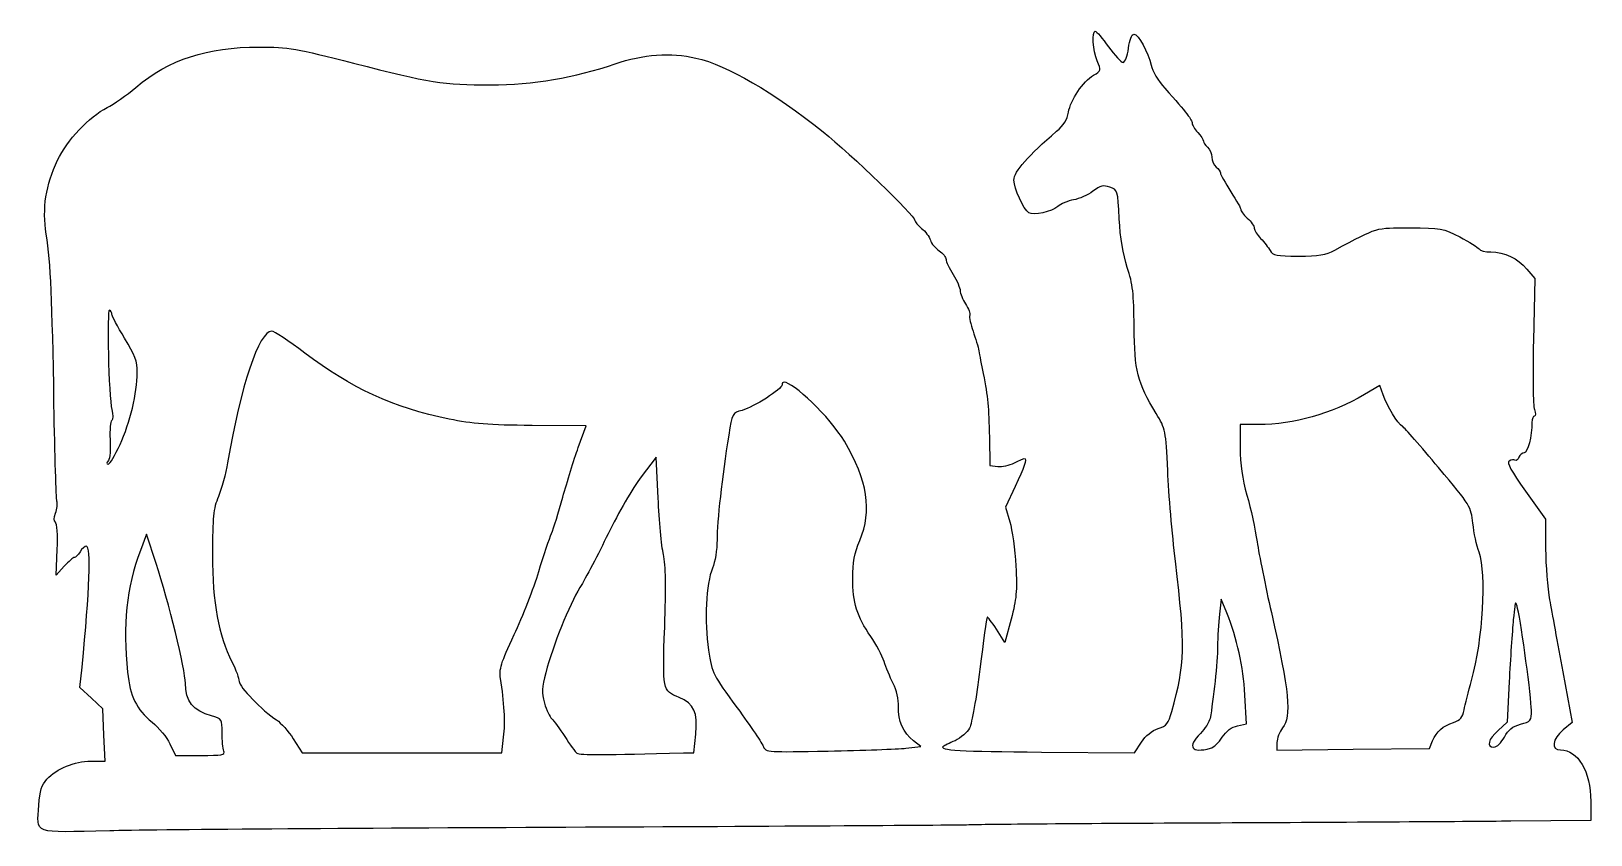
# Model space of a CAD drawing. Header units: centimetres. Extents: x -8.2 to 6.9, y -13.2 to 8.4.
# Drawn here: x -8.23 to 6.36, y -13.21 to -5.69 of the extents above; entities that cross this region are included whole.
import ezdxf

# ---------------------------------------------------------------- set-up
doc = ezdxf.new("R2010")
doc.units = ezdxf.units.CM
doc.header["$MEASUREMENT"] = 0
doc.layers.add('Layer 1', color=7, linetype='Continuous')

msp = doc.modelspace()

# ---------------------------------------------------------------- linework, layer by layer
at = {"layer": 'Layer 1', "color": 36}
for points, knots in [([(1.72166, -5.69262), (1.68784, -5.69237), (1.69974, -5.87445), (1.73985, -5.97043), (1.73985, -5.97043), (1.77684, -6.05896), (1.77587, -6.0626), (1.70677, -6.10355), (1.70677, -6.10355), (1.60699, -6.16268), (1.48983, -6.33556), (1.47113, -6.45081), (1.47113, -6.45081), (1.46018, -6.5183), (1.42632, -6.57265), (1.36033, -6.62858), (1.36033, -6.62858), (1.09792, -6.85098), (0.96098, -7.00711), (0.96098, -7.08416), (0.96098, -7.08416), (0.96098, -7.16245), (1.05016, -7.35794), (1.10071, -7.39008), (1.10071, -7.39008), (1.14525, -7.4184), (1.31382, -7.38215), (1.37108, -7.33221), (1.37108, -7.33221), (1.40019, -7.30683), (1.46628, -7.27861), (1.51826, -7.26937), (1.51826, -7.26937), (1.57023, -7.26012), (1.65186, -7.22419), (1.69933, -7.18917), (1.69933, -7.18917), (1.77082, -7.13643), (1.79783, -7.12984), (1.85891, -7.15113), (1.85891, -7.15113), (1.93175, -7.17652), (1.93307, -7.17981), (1.94655, -7.44631), (1.94655, -7.44631), (1.95567, -7.6265), (1.98075, -7.77819), (2.02179, -7.90189), (2.02179, -7.90189), (2.07354, -8.05784), (2.08315, -8.1456), (2.08546, -8.45751), (2.08546, -8.45751), (2.08849, -8.86661), (2.11734, -8.97693), (2.29299, -9.26863), (2.29299, -9.26863), (2.37924, -9.41186), (2.3817, -9.42446), (2.39965, -9.80441), (2.39965, -9.80441), (2.40977, -10.01857), (2.44209, -10.39866), (2.47158, -10.64859), (2.47158, -10.64859), (2.56689, -11.45634), (2.56331, -11.60129), (2.43851, -12.05336), (2.43851, -12.05336), (2.40735, -12.16626), (2.3907, -12.18729), (2.31035, -12.21377), (2.31035, -12.21377), (2.25257, -12.23281), (2.19329, -12.281), (2.15326, -12.34193), (2.15326, -12.34193), (2.15326, -12.34193), (2.08959, -12.43949), (2.08959, -12.43949), (2.08959, -12.43949), (2.08959, -12.43949), (1.21977, -12.4337), (1.21977, -12.4337), (1.21977, -12.4337), (0.461, -12.4284), (0.24984, -12.41578), (0.30035, -12.37996), (0.30035, -12.37996), (0.3072, -12.3751), (0.3564, -12.35153), (0.41031, -12.32704), (0.41031, -12.32704), (0.46423, -12.30256), (0.52537, -12.24937), (0.54591, -12.20881), (0.54591, -12.20881), (0.56646, -12.16824), (0.61023, -11.92091), (0.64265, -11.65897), (0.64265, -11.65897), (0.67508, -11.39703), (0.7053, -11.17812), (0.71045, -11.1728), (0.71045, -11.1728), (0.7156, -11.16748), (0.75452, -11.21785), (0.79727, -11.28525), (0.79727, -11.28525), (0.79727, -11.28525), (0.87499, -11.40844), (0.87499, -11.40844), (0.87499, -11.40844), (0.87499, -11.40844), (0.93452, -11.18933), (0.93452, -11.18933), (0.93452, -11.18933), (0.98501, -11.00309), (0.99128, -10.92981), (0.97834, -10.69324), (0.97834, -10.69324), (0.96999, -10.54044), (0.94484, -10.35394), (0.92212, -10.279), (0.92212, -10.279), (0.92212, -10.279), (0.88078, -10.14258), (0.88078, -10.14258), (0.88078, -10.14258), (0.88078, -10.14258), (0.97338, -9.9491), (0.97338, -9.9491), (0.97338, -9.9491), (1.05608, -9.77654), (1.08517, -9.68782), (1.05772, -9.68782), (1.05772, -9.68782), (1.05268, -9.68782), (1.01084, -9.70635), (0.96511, -9.72917), (0.96511, -9.72917), (0.91939, -9.75198), (0.84903, -9.76686), (0.80884, -9.76224), (0.80884, -9.76224), (0.80884, -9.76224), (0.73608, -9.75397), (0.73608, -9.75397), (0.73608, -9.75397), (0.73608, -9.75397), (0.73112, -9.48939), (0.73112, -9.48939), (0.73112, -9.48939), (0.72577, -9.20362), (0.71713, -9.11797), (0.67324, -8.89407), (0.67324, -8.89407), (0.65756, -8.81404), (0.63929, -8.71879), (0.63273, -8.68241), (0.63273, -8.68241), (0.62617, -8.64603), (0.60155, -8.56286), (0.57816, -8.49803), (0.57816, -8.49803), (0.55477, -8.43319), (0.54114, -8.36678), (0.54757, -8.35002), (0.54757, -8.35002), (0.554, -8.33327), (0.53646, -8.28464), (0.50871, -8.24254), (0.50871, -8.24254), (0.48095, -8.20044), (0.45837, -8.1451), (0.45827, -8.11934), (0.45827, -8.11934), (0.45817, -8.09359), (0.4285, -8.02566), (0.39212, -7.96803), (0.39212, -7.96803), (0.35574, -7.9104), (0.32598, -7.84626), (0.32598, -7.82582), (0.32598, -7.82582), (0.32598, -7.80538), (0.29676, -7.76956), (0.26149, -7.74644), (0.26149, -7.74644), (0.22621, -7.72333), (0.18914, -7.67815), (0.1788, -7.64557), (0.1788, -7.64557), (0.16846, -7.61299), (0.13137, -7.56351), (0.09695, -7.53643), (0.09695, -7.53643), (0.06253, -7.50936), (0.03494, -7.47561), (0.03494, -7.46119), (0.03494, -7.46119), (0.03494, -7.41896), (-0.56535, -6.84137), (-0.82496, -6.63354), (-0.82496, -6.63354), (-1.29139, -6.26013), (-1.71948, -6.01162), (-2.01476, -5.94314), (-2.01476, -5.94314), (-2.25016, -5.88855), (-2.50747, -5.90663), (-2.7713, -5.99771), (-2.7713, -5.99771), (-3.14645, -6.12723), (-3.54254, -6.19449), (-3.93381, -6.1945), (-3.93381, -6.1945), (-4.38155, -6.19451), (-4.49879, -6.17621), (-5.21704, -5.9911), (-5.21704, -5.9911), (-5.75941, -5.85131), (-5.81989, -5.8408), (-6.1034, -5.84062), (-6.1034, -5.84062), (-6.58916, -5.8403), (-6.94031, -5.95547), (-7.25433, -6.21765), (-7.25433, -6.21765), (-7.34165, -6.29055), (-7.4625, -6.37537), (-7.52305, -6.40616), (-7.52305, -6.40616), (-7.69149, -6.49183), (-7.90026, -6.71299), (-7.9869, -6.89812), (-7.9869, -6.89812), (-8.09929, -7.13829), (-8.13076, -7.34143), (-8.09356, -7.591), (-8.09356, -7.591), (-8.05145, -7.87349), (-8.03704, -8.18665), (-8.0208, -9.18512), (-8.0208, -9.18512), (-8.01311, -9.65806), (-8.00066, -10.06364), (-7.99351, -10.08718), (-7.99351, -10.08718), (-7.98637, -10.11072), (-7.99238, -10.16101), (-8.00674, -10.1988), (-8.00674, -10.1988), (-8.02375, -10.24352), (-8.02441, -10.27355), (-8.00757, -10.28396), (-8.00757, -10.28396), (-7.99265, -10.29318), (-7.98494, -10.40175), (-7.99021, -10.54028), (-7.99021, -10.54028), (-7.99021, -10.54028), (-7.9993, -10.78006), (-7.9993, -10.78006), (-7.9993, -10.78006), (-7.9993, -10.78006), (-7.92489, -10.69655), (-7.92489, -10.69655), (-7.92489, -10.69655), (-7.88393, -10.6507), (-7.84106, -10.61387), (-7.8298, -10.61387), (-7.8298, -10.61387), (-7.81855, -10.61387), (-7.79506, -10.59005), (-7.77689, -10.56095), (-7.77689, -10.56095), (-7.75871, -10.53184), (-7.73178, -10.50803), (-7.71735, -10.50803), (-7.71735, -10.50803), (-7.67201, -10.50803), (-7.6868, -10.91657), (-7.7587, -11.6383), (-7.7587, -11.6383), (-7.7587, -11.6383), (-7.77771, -11.83012), (-7.77771, -11.83012), (-7.77771, -11.83012), (-7.77771, -11.83012), (-7.67105, -11.92934), (-7.67105, -11.92934), (-7.67105, -11.92934), (-7.67105, -11.92934), (-7.56439, -12.02939), (-7.56439, -12.02939), (-7.56439, -12.02939), (-7.56439, -12.02939), (-7.55364, -12.27413), (-7.55364, -12.27413), (-7.55364, -12.27413), (-7.55364, -12.27413), (-7.5429, -12.51887), (-7.5429, -12.51887), (-7.5429, -12.51887), (-7.5429, -12.51887), (-7.67601, -12.51887), (-7.67601, -12.51887), (-7.67601, -12.51887), (-7.83051, -12.51954), (-7.99372, -12.58635), (-8.08694, -12.68754), (-8.08694, -12.68754), (-8.13834, -12.74332), (-8.15359, -12.794), (-8.16219, -12.92897), (-8.16219, -12.92897), (-8.1799, -13.20722), (-8.23418, -13.1876), (-7.49907, -13.16957), (-7.49907, -13.16957), (-7.14629, -13.16093), (-5.2263, -13.14685), (-3.23267, -13.13816), (-3.23267, -13.13816), (-1.23903, -13.12946), (0.46356, -13.11913), (0.55087, -13.115), (0.55087, -13.115), (0.63819, -13.11088), (1.64426, -13.10289), (2.7866, -13.09764), (2.7866, -13.09764), (3.92894, -13.09239), (5.19993, -13.08457), (5.61103, -13.08028), (5.61103, -13.08028), (5.61103, -13.08028), (6.35848, -13.07284), (6.35848, -13.07284), (6.35848, -13.07284), (6.35848, -13.07284), (6.35765, -12.89507), (6.35765, -12.89507), (6.35765, -12.89507), (6.35674, -12.6161), (6.23781, -12.41303), (6.07488, -12.41303), (6.07488, -12.41303), (5.98399, -12.41303), (5.9967, -12.31228), (6.09886, -12.227), (6.09886, -12.227), (6.09886, -12.227), (6.18402, -12.15589), (6.18402, -12.15589), (6.18402, -12.15589), (6.18402, -12.15589), (6.09638, -11.68212), (6.09638, -11.68212), (6.09638, -11.68212), (6.04837, -11.4217), (5.99316, -11.11988), (5.97318, -11.01074), (5.97318, -11.01074), (5.9532, -10.9016), (5.93648, -10.68629), (5.93597, -10.53284), (5.93597, -10.53284), (5.93597, -10.53284), (5.93515, -10.2542), (5.93515, -10.2542), (5.93515, -10.2542), (5.93515, -10.2542), (5.74828, -9.99292), (5.74828, -9.99292), (5.74828, -9.99292), (5.6129, -9.80399), (5.57024, -9.72679), (5.59449, -9.7118), (5.59449, -9.7118), (5.61291, -9.70042), (5.63735, -9.69712), (5.64906, -9.70436), (5.64906, -9.70436), (5.66078, -9.7116), (5.67754, -9.699), (5.68627, -9.67625), (5.68627, -9.67625), (5.695, -9.6535), (5.71753, -9.63491), (5.73588, -9.63491), (5.73588, -9.63491), (5.7677, -9.63491), (5.8071, -9.4789), (5.80781, -9.35048), (5.80781, -9.35048), (5.808, -9.31774), (5.81831, -9.29095), (5.83097, -9.29095), (5.83097, -9.29095), (5.844, -9.29095), (5.844, -9.26404), (5.83097, -9.22976), (5.83097, -9.22976), (5.81831, -9.19649), (5.81447, -8.90748), (5.82187, -8.58732), (5.82187, -8.58732), (5.82187, -8.58732), (5.8351, -8.00524), (5.8351, -8.00524), (5.8351, -8.00524), (5.8351, -8.00524), (5.76069, -7.91677), (5.76069, -7.91677), (5.76069, -7.91677), (5.67418, -7.81396), (5.55206, -7.75637), (5.42169, -7.75637), (5.42169, -7.75637), (5.37115, -7.75637), (5.32174, -7.74396), (5.31255, -7.72908), (5.31255, -7.72908), (5.30335, -7.7142), (5.22219, -7.66358), (5.1323, -7.61663), (5.1323, -7.61663), (4.9758, -7.5349), (4.9565, -7.53151), (4.66515, -7.53147), (4.66515, -7.53147), (4.33708, -7.53142), (4.37546, -7.51995), (3.964, -7.739), (3.964, -7.739), (3.87903, -7.78424), (3.81138, -7.795), (3.62252, -7.79523), (3.62252, -7.79523), (3.41723, -7.79547), (3.38357, -7.78879), (3.35794, -7.74396), (3.35794, -7.74396), (3.34179, -7.71571), (3.30221, -7.66495), (3.26947, -7.63069), (3.26947, -7.63069), (3.23673, -7.59643), (3.20994, -7.55341), (3.20994, -7.53478), (3.20994, -7.53478), (3.20994, -7.51615), (3.18035, -7.47327), (3.14462, -7.43969), (3.14462, -7.43969), (3.10888, -7.40612), (3.08165, -7.37095), (3.08426, -7.36197), (3.08426, -7.36197), (3.08687, -7.35299), (3.04502, -7.27726), (2.99083, -7.1933), (2.99083, -7.1933), (2.93664, -7.10934), (2.89244, -7.0305), (2.89244, -7.01801), (2.89244, -7.01801), (2.89244, -7.00553), (2.87458, -6.98073), (2.85275, -6.96262), (2.85275, -6.96262), (2.83092, -6.9445), (2.81306, -6.90283), (2.81306, -6.87001), (2.81306, -6.87001), (2.81306, -6.8372), (2.7952, -6.79552), (2.77337, -6.77741), (2.77337, -6.77741), (2.75155, -6.75929), (2.73369, -6.73291), (2.73369, -6.71953), (2.73369, -6.71953), (2.73369, -6.70615), (2.70987, -6.66974), (2.68077, -6.6385), (2.68077, -6.6385), (2.65167, -6.60726), (2.62785, -6.56811), (2.62785, -6.55086), (2.62785, -6.55086), (2.62785, -6.51972), (2.58323, -6.46269), (2.37319, -6.22592), (2.37319, -6.22592), (2.31311, -6.15818), (2.25483, -6.06105), (2.24421, -6.01012), (2.24421, -6.01012), (2.21922, -5.89027), (2.12448, -5.71907), (2.08298, -5.71907), (2.08298, -5.71907), (2.06424, -5.71907), (2.04308, -5.77471), (2.03254, -5.85137), (2.03254, -5.85137), (2.02234, -5.92555), (2.00053, -5.98366), (1.98293, -5.98366), (1.98293, -5.98366), (1.96567, -5.98366), (1.90427, -5.9181), (1.84651, -5.83814), (1.84651, -5.83814), (1.78874, -5.75818), (1.73257, -5.69269), (1.72166, -5.69262)], [0, 0, 0, 0, 0.00763359, 0.00763359, 0.00763359, 0.00763359, 0.01526718, 0.01526718, 0.01526718, 0.01526718, 0.02290076, 0.02290076, 0.02290076, 0.02290076, 0.03053435, 0.03053435, 0.03053435, 0.03053435, 0.03816794, 0.03816794, 0.03816794, 0.03816794, 0.04580153, 0.04580153, 0.04580153, 0.04580153, 0.05343511, 0.05343511, 0.05343511, 0.05343511, 0.0610687, 0.0610687, 0.0610687, 0.0610687, 0.06870229, 0.06870229, 0.06870229, 0.06870229, 0.07633588, 0.07633588, 0.07633588, 0.07633588, 0.08396947, 0.08396947, 0.08396947, 0.08396947, 0.09160305, 0.09160305, 0.09160305, 0.09160305, 0.09923664, 0.09923664, 0.09923664, 0.09923664, 0.10687023, 0.10687023, 0.10687023, 0.10687023, 0.11450382, 0.11450382, 0.11450382, 0.11450382, 0.1221374, 0.1221374, 0.1221374, 0.1221374, 0.12977099, 0.12977099, 0.12977099, 0.12977099, 0.13740458, 0.13740458, 0.13740458, 0.13740458, 0.14503817, 0.14503817, 0.14503817, 0.14503817, 0.15267176, 0.15267176, 0.15267176, 0.15267176, 0.16030534, 0.16030534, 0.16030534, 0.16030534, 0.16793893, 0.16793893, 0.16793893, 0.16793893, 0.17557252, 0.17557252, 0.17557252, 0.17557252, 0.18320611, 0.18320611, 0.18320611, 0.18320611, 0.19083969, 0.19083969, 0.19083969, 0.19083969, 0.19847328, 0.19847328, 0.19847328, 0.19847328, 0.20610687, 0.20610687, 0.20610687, 0.20610687, 0.21374046, 0.21374046, 0.21374046, 0.21374046, 0.22137405, 0.22137405, 0.22137405, 0.22137405, 0.22900763, 0.22900763, 0.22900763, 0.22900763, 0.23664122, 0.23664122, 0.23664122, 0.23664122, 0.24427481, 0.24427481, 0.24427481, 0.24427481, 0.2519084, 0.2519084, 0.2519084, 0.2519084, 0.25954198, 0.25954198, 0.25954198, 0.25954198, 0.26717557, 0.26717557, 0.26717557, 0.26717557, 0.27480916, 0.27480916, 0.27480916, 0.27480916, 0.28244275, 0.28244275, 0.28244275, 0.28244275, 0.29007634, 0.29007634, 0.29007634, 0.29007634, 0.29770992, 0.29770992, 0.29770992, 0.29770992, 0.30534351, 0.30534351, 0.30534351, 0.30534351, 0.3129771, 0.3129771, 0.3129771, 0.3129771, 0.32061069, 0.32061069, 0.32061069, 0.32061069, 0.32824427, 0.32824427, 0.32824427, 0.32824427, 0.33587786, 0.33587786, 0.33587786, 0.33587786, 0.34351145, 0.34351145, 0.34351145, 0.34351145, 0.35114504, 0.35114504, 0.35114504, 0.35114504, 0.35877863, 0.35877863, 0.35877863, 0.35877863, 0.36641221, 0.36641221, 0.36641221, 0.36641221, 0.3740458, 0.3740458, 0.3740458, 0.3740458, 0.38167939, 0.38167939, 0.38167939, 0.38167939, 0.38931298, 0.38931298, 0.38931298, 0.38931298, 0.39694656, 0.39694656, 0.39694656, 0.39694656, 0.40458015, 0.40458015, 0.40458015, 0.40458015, 0.41221374, 0.41221374, 0.41221374, 0.41221374, 0.41984733, 0.41984733, 0.41984733, 0.41984733, 0.42748092, 0.42748092, 0.42748092, 0.42748092, 0.4351145, 0.4351145, 0.4351145, 0.4351145, 0.44274809, 0.44274809, 0.44274809, 0.44274809, 0.45038168, 0.45038168, 0.45038168, 0.45038168, 0.45801527, 0.45801527, 0.45801527, 0.45801527, 0.46564885, 0.46564885, 0.46564885, 0.46564885, 0.47328244, 0.47328244, 0.47328244, 0.47328244, 0.48091603, 0.48091603, 0.48091603, 0.48091603, 0.48854962, 0.48854962, 0.48854962, 0.48854962, 0.49618321, 0.49618321, 0.49618321, 0.49618321, 0.50381679, 0.50381679, 0.50381679, 0.50381679, 0.51145038, 0.51145038, 0.51145038, 0.51145038, 0.51908397, 0.51908397, 0.51908397, 0.51908397, 0.52671756, 0.52671756, 0.52671756, 0.52671756, 0.53435115, 0.53435115, 0.53435115, 0.53435115, 0.54198473, 0.54198473, 0.54198473, 0.54198473, 0.54961832, 0.54961832, 0.54961832, 0.54961832, 0.55725191, 0.55725191, 0.55725191, 0.55725191, 0.5648855, 0.5648855, 0.5648855, 0.5648855, 0.57251908, 0.57251908, 0.57251908, 0.57251908, 0.58015267, 0.58015267, 0.58015267, 0.58015267, 0.58778626, 0.58778626, 0.58778626, 0.58778626, 0.59541985, 0.59541985, 0.59541985, 0.59541985, 0.60305344, 0.60305344, 0.60305344, 0.60305344, 0.61068702, 0.61068702, 0.61068702, 0.61068702, 0.61832061, 0.61832061, 0.61832061, 0.61832061, 0.6259542, 0.6259542, 0.6259542, 0.6259542, 0.63358779, 0.63358779, 0.63358779, 0.63358779, 0.64122137, 0.64122137, 0.64122137, 0.64122137, 0.64885496, 0.64885496, 0.64885496, 0.64885496, 0.65648855, 0.65648855, 0.65648855, 0.65648855, 0.66412214, 0.66412214, 0.66412214, 0.66412214, 0.67175573, 0.67175573, 0.67175573, 0.67175573, 0.67938931, 0.67938931, 0.67938931, 0.67938931, 0.6870229, 0.6870229, 0.6870229, 0.6870229, 0.69465649, 0.69465649, 0.69465649, 0.69465649, 0.70229008, 0.70229008, 0.70229008, 0.70229008, 0.70992366, 0.70992366, 0.70992366, 0.70992366, 0.71755725, 0.71755725, 0.71755725, 0.71755725, 0.72519084, 0.72519084, 0.72519084, 0.72519084, 0.73282443, 0.73282443, 0.73282443, 0.73282443, 0.74045802, 0.74045802, 0.74045802, 0.74045802, 0.7480916, 0.7480916, 0.7480916, 0.7480916, 0.75572519, 0.75572519, 0.75572519, 0.75572519, 0.76335878, 0.76335878, 0.76335878, 0.76335878, 0.77099237, 0.77099237, 0.77099237, 0.77099237, 0.77862595, 0.77862595, 0.77862595, 0.77862595, 0.78625954, 0.78625954, 0.78625954, 0.78625954, 0.79389313, 0.79389313, 0.79389313, 0.79389313, 0.80152672, 0.80152672, 0.80152672, 0.80152672, 0.80916031, 0.80916031, 0.80916031, 0.80916031, 0.81679389, 0.81679389, 0.81679389, 0.81679389, 0.82442748, 0.82442748, 0.82442748, 0.82442748, 0.83206107, 0.83206107, 0.83206107, 0.83206107, 0.83969466, 0.83969466, 0.83969466, 0.83969466, 0.84732824, 0.84732824, 0.84732824, 0.84732824, 0.85496183, 0.85496183, 0.85496183, 0.85496183, 0.86259542, 0.86259542, 0.86259542, 0.86259542, 0.87022901, 0.87022901, 0.87022901, 0.87022901, 0.8778626, 0.8778626, 0.8778626, 0.8778626, 0.88549618, 0.88549618, 0.88549618, 0.88549618, 0.89312977, 0.89312977, 0.89312977, 0.89312977, 0.90076336, 0.90076336, 0.90076336, 0.90076336, 0.90839695, 0.90839695, 0.90839695, 0.90839695, 0.91603053, 0.91603053, 0.91603053, 0.91603053, 0.92366412, 0.92366412, 0.92366412, 0.92366412, 0.93129771, 0.93129771, 0.93129771, 0.93129771, 0.9389313, 0.9389313, 0.9389313, 0.9389313, 0.94656489, 0.94656489, 0.94656489, 0.94656489, 0.95419847, 0.95419847, 0.95419847, 0.95419847, 0.96183206, 0.96183206, 0.96183206, 0.96183206, 0.96946565, 0.96946565, 0.96946565, 0.96946565, 0.97709924, 0.97709924, 0.97709924, 0.97709924, 0.98473282, 0.98473282, 0.98473282, 0.98473282, 1, 1, 1, 1]), ([(-7.50155, -8.30124), (-7.48951, -8.30869), (-7.47923, -8.32616), (-7.47923, -8.3401), (-7.47923, -8.3401), (-7.47923, -8.35404), (-7.42565, -8.45382), (-7.36017, -8.56169), (-7.36017, -8.56169), (-7.26223, -8.72303), (-7.24155, -8.78008), (-7.24193, -8.88498), (-7.24193, -8.88498), (-7.24262, -9.07632), (-7.30884, -9.35338), (-7.40316, -9.55801), (-7.40316, -9.55801), (-7.44942, -9.65836), (-7.49895, -9.74074), (-7.51313, -9.74074), (-7.51313, -9.74074), (-7.52958, -9.74074), (-7.52909, -9.72877), (-7.5123, -9.70767), (-7.5123, -9.70767), (-7.49783, -9.68948), (-7.4907, -9.60036), (-7.49577, -9.51006), (-7.49577, -9.51006), (-7.50084, -9.41975), (-7.49388, -9.3395), (-7.48088, -9.33146), (-7.48088, -9.33146), (-7.46745, -9.32316), (-7.46668, -9.27933), (-7.47923, -9.23059), (-7.47923, -9.23059), (-7.50911, -9.1145), (-7.5291, -8.28422), (-7.50155, -8.30124)], [0, 0, 0, 0, 0.09090909, 0.09090909, 0.09090909, 0.09090909, 0.18181818, 0.18181818, 0.18181818, 0.18181818, 0.27272727, 0.27272727, 0.27272727, 0.27272727, 0.36363636, 0.36363636, 0.36363636, 0.36363636, 0.45454545, 0.45454545, 0.45454545, 0.45454545, 0.54545455, 0.54545455, 0.54545455, 0.54545455, 0.63636364, 0.63636364, 0.63636364, 0.63636364, 0.72727273, 0.72727273, 0.72727273, 0.72727273, 0.81818182, 0.81818182, 0.81818182, 0.81818182, 1, 1, 1, 1]), ([(-5.98433, -8.4972), (-5.96304, -8.4972), (-5.82363, -8.58908), (-5.67428, -8.70225), (-5.67428, -8.70225), (-5.2391, -9.032), (-4.84976, -9.21051), (-4.32407, -9.31989), (-4.32407, -9.31989), (-4.10828, -9.36479), (-3.95046, -9.37655), (-3.54769, -9.37942), (-3.54769, -9.37942), (-3.54769, -9.37942), (-3.0425, -9.38355), (-3.0425, -9.38355), (-3.0425, -9.38355), (-3.0425, -9.38355), (-3.11609, -9.58695), (-3.11609, -9.58695), (-3.11609, -9.58695), (-3.1565, -9.699), (-3.22101, -9.90736), (-3.25995, -10.04997), (-3.25995, -10.04997), (-3.2989, -10.19259), (-3.3465, -10.34531), (-3.36579, -10.38897), (-3.36579, -10.38897), (-3.38507, -10.43263), (-3.43878, -10.59336), (-3.48485, -10.74616), (-3.48485, -10.74616), (-3.53092, -10.89895), (-3.6345, -11.16418), (-3.71471, -11.33568), (-3.71471, -11.33568), (-3.83786, -11.59902), (-3.8576, -11.66278), (-3.84369, -11.74579), (-3.84369, -11.74579), (-3.80673, -11.96634), (-3.79665, -12.15486), (-3.81392, -12.29314), (-3.81392, -12.29314), (-3.81392, -12.29314), (-3.83211, -12.43949), (-3.83211, -12.43949), (-3.83211, -12.43949), (-3.83211, -12.43949), (-4.76477, -12.43949), (-4.76477, -12.43949), (-4.76477, -12.43949), (-4.76477, -12.43949), (-5.69743, -12.43949), (-5.69743, -12.43949), (-5.69743, -12.43949), (-5.69743, -12.43949), (-5.78176, -12.30968), (-5.78176, -12.30968), (-5.78176, -12.30968), (-5.82779, -12.23864), (-5.89794, -12.15979), (-5.93803, -12.13357), (-5.93803, -12.13357), (-6.0731, -12.04521), (-6.2886, -11.82343), (-6.2886, -11.77307), (-6.2886, -11.77307), (-6.2886, -11.74559), (-6.3189, -11.66355), (-6.35558, -11.59117), (-6.35558, -11.59117), (-6.48364, -11.33845), (-6.53752, -11.04097), (-6.53748, -10.58741), (-6.53748, -10.58741), (-6.53745, -10.23358), (-6.53, -10.15915), (-6.48291, -10.04501), (-6.48291, -10.04501), (-6.45289, -9.97225), (-6.41432, -9.82938), (-6.39692, -9.72751), (-6.39692, -9.72751), (-6.27416, -9.00884), (-6.10248, -8.4972), (-5.98433, -8.4972)], [0, 0, 0, 0, 0.04347826, 0.04347826, 0.04347826, 0.04347826, 0.08695652, 0.08695652, 0.08695652, 0.08695652, 0.13043478, 0.13043478, 0.13043478, 0.13043478, 0.17391304, 0.17391304, 0.17391304, 0.17391304, 0.2173913, 0.2173913, 0.2173913, 0.2173913, 0.26086957, 0.26086957, 0.26086957, 0.26086957, 0.30434783, 0.30434783, 0.30434783, 0.30434783, 0.34782609, 0.34782609, 0.34782609, 0.34782609, 0.39130435, 0.39130435, 0.39130435, 0.39130435, 0.43478261, 0.43478261, 0.43478261, 0.43478261, 0.47826087, 0.47826087, 0.47826087, 0.47826087, 0.52173913, 0.52173913, 0.52173913, 0.52173913, 0.56521739, 0.56521739, 0.56521739, 0.56521739, 0.60869565, 0.60869565, 0.60869565, 0.60869565, 0.65217391, 0.65217391, 0.65217391, 0.65217391, 0.69565217, 0.69565217, 0.69565217, 0.69565217, 0.73913043, 0.73913043, 0.73913043, 0.73913043, 0.7826087, 0.7826087, 0.7826087, 0.7826087, 0.82608696, 0.82608696, 0.82608696, 0.82608696, 0.86956522, 0.86956522, 0.86956522, 0.86956522, 0.91304348, 0.91304348, 0.91304348, 0.91304348, 1, 1, 1, 1]), ([(-1.19041, -8.97593), (-1.10652, -8.97245), (-0.76221, -9.29764), (-0.62569, -9.52742), (-0.62569, -9.52742), (-0.4074, -9.89486), (-0.36343, -10.17579), (-0.481, -10.45512), (-0.481, -10.45512), (-0.53145, -10.57498), (-0.54715, -10.65875), (-0.54715, -10.80817), (-0.54715, -10.80817), (-0.54715, -11.03662), (-0.50716, -11.16634), (-0.3793, -11.35222), (-0.3793, -11.35222), (-0.32843, -11.42617), (-0.27211, -11.53162), (-0.25445, -11.58621), (-0.25445, -11.58621), (-0.2368, -11.64079), (-0.19861, -11.73305), (-0.16929, -11.79126), (-0.16929, -11.79126), (-0.13708, -11.8552), (-0.11795, -11.94193), (-0.12051, -12.01037), (-0.12051, -12.01037), (-0.12537, -12.14069), (-0.07533, -12.25237), (0.02171, -12.3287), (0.02171, -12.3287), (0.02171, -12.3287), (0.08951, -12.38244), (0.08951, -12.38244), (0.08951, -12.38244), (0.08951, -12.38244), (-0.05023, -12.39732), (-0.05023, -12.39732), (-0.05023, -12.39732), (-0.12717, -12.40575), (-0.45472, -12.41834), (-0.77783, -12.42461), (-0.77783, -12.42461), (-1.33746, -12.43546), (-1.36619, -12.43288), (-1.38141, -12.38492), (-1.38141, -12.38492), (-1.3902, -12.35723), (-1.50116, -12.19332), (-1.62863, -12.02029), (-1.62863, -12.02029), (-1.85778, -11.70923), (-1.86091, -11.70314), (-1.89569, -11.47955), (-1.89569, -11.47955), (-1.93715, -11.21303), (-1.92012, -10.85585), (-1.85931, -10.71391), (-1.85931, -10.71391), (-1.83559, -10.65853), (-1.81715, -10.54183), (-1.81715, -10.44767), (-1.81715, -10.44767), (-1.81715, -10.28141), (-1.77033, -9.86102), (-1.70801, -9.46872), (-1.70801, -9.46872), (-1.67562, -9.26484), (-1.67444, -9.2635), (-1.58068, -9.23803), (-1.58068, -9.23803), (-1.47425, -9.20913), (-1.2086, -9.03853), (-1.2086, -8.99908), (-1.2086, -8.99908), (-1.2086, -8.98393), (-1.2024, -8.97643), (-1.19041, -8.97593)], [0, 0, 0, 0, 0.04761905, 0.04761905, 0.04761905, 0.04761905, 0.0952381, 0.0952381, 0.0952381, 0.0952381, 0.14285714, 0.14285714, 0.14285714, 0.14285714, 0.19047619, 0.19047619, 0.19047619, 0.19047619, 0.23809524, 0.23809524, 0.23809524, 0.23809524, 0.28571429, 0.28571429, 0.28571429, 0.28571429, 0.33333333, 0.33333333, 0.33333333, 0.33333333, 0.38095238, 0.38095238, 0.38095238, 0.38095238, 0.42857143, 0.42857143, 0.42857143, 0.42857143, 0.47619048, 0.47619048, 0.47619048, 0.47619048, 0.52380952, 0.52380952, 0.52380952, 0.52380952, 0.57142857, 0.57142857, 0.57142857, 0.57142857, 0.61904762, 0.61904762, 0.61904762, 0.61904762, 0.66666667, 0.66666667, 0.66666667, 0.66666667, 0.71428571, 0.71428571, 0.71428571, 0.71428571, 0.76190476, 0.76190476, 0.76190476, 0.76190476, 0.80952381, 0.80952381, 0.80952381, 0.80952381, 0.85714286, 0.85714286, 0.85714286, 0.85714286, 0.9047619, 0.9047619, 0.9047619, 0.9047619, 1, 1, 1, 1]), ([(4.38568, -9.0057), (4.38568, -9.0057), (4.41462, -9.09168), (4.41462, -9.09168), (4.41462, -9.09168), (4.45138, -9.19863), (4.55181, -9.36258), (4.59652, -9.38934), (4.59652, -9.38934), (4.6149, -9.40035), (4.7671, -9.57374), (4.93469, -9.77381), (4.93469, -9.77381), (5.23264, -10.12953), (5.2395, -10.14081), (5.2555, -10.29389), (5.2555, -10.29389), (5.2645, -10.37999), (5.29058, -10.50201), (5.31255, -10.56508), (5.31255, -10.56508), (5.38551, -10.77456), (5.35049, -11.37565), (5.24309, -11.76398), (5.24309, -11.76398), (5.21486, -11.86607), (5.18313, -11.9904), (5.17281, -12.04014), (5.17281, -12.04014), (5.15839, -12.10972), (5.13625, -12.13629), (5.07525, -12.15589), (5.07525, -12.15589), (4.97385, -12.18847), (4.91539, -12.23974), (4.87847, -12.3287), (4.87847, -12.3287), (4.87847, -12.3287), (4.8487, -12.3998), (4.8487, -12.3998), (4.8487, -12.3998), (4.8487, -12.3998), (4.13515, -12.40724), (4.13515, -12.40724), (4.13515, -12.40724), (4.13515, -12.40724), (3.4216, -12.41469), (3.4216, -12.41469), (3.4216, -12.41469), (3.4216, -12.41469), (3.4216, -12.34523), (3.4216, -12.34523), (3.4216, -12.34523), (3.4216, -12.30688), (3.44542, -12.24498), (3.47452, -12.20798), (3.47452, -12.20798), (3.56032, -12.09891), (3.53769, -11.87135), (3.36951, -11.1298), (3.36951, -11.1298), (3.31341, -10.88242), (3.25351, -10.58476), (3.2364, -10.46835), (3.2364, -10.46835), (3.21928, -10.35193), (3.17655, -10.15567), (3.14131, -10.03261), (3.14131, -10.03261), (3.09666, -9.87668), (3.07765, -9.74235), (3.07765, -9.58943), (3.07765, -9.58943), (3.07765, -9.58943), (3.07765, -9.37032), (3.07765, -9.37032), (3.07765, -9.37032), (3.07765, -9.37032), (3.25045, -9.37032), (3.25045, -9.37032), (3.25045, -9.37032), (3.58212, -9.37032), (3.92807, -9.27253), (4.24099, -9.09003), (4.24099, -9.09003), (4.24099, -9.09003), (4.38568, -9.0057), (4.38568, -9.0057)], [0, 0, 0, 0, 0.04347826, 0.04347826, 0.04347826, 0.04347826, 0.08695652, 0.08695652, 0.08695652, 0.08695652, 0.13043478, 0.13043478, 0.13043478, 0.13043478, 0.17391304, 0.17391304, 0.17391304, 0.17391304, 0.2173913, 0.2173913, 0.2173913, 0.2173913, 0.26086957, 0.26086957, 0.26086957, 0.26086957, 0.30434783, 0.30434783, 0.30434783, 0.30434783, 0.34782609, 0.34782609, 0.34782609, 0.34782609, 0.39130435, 0.39130435, 0.39130435, 0.39130435, 0.43478261, 0.43478261, 0.43478261, 0.43478261, 0.47826087, 0.47826087, 0.47826087, 0.47826087, 0.52173913, 0.52173913, 0.52173913, 0.52173913, 0.56521739, 0.56521739, 0.56521739, 0.56521739, 0.60869565, 0.60869565, 0.60869565, 0.60869565, 0.65217391, 0.65217391, 0.65217391, 0.65217391, 0.69565217, 0.69565217, 0.69565217, 0.69565217, 0.73913043, 0.73913043, 0.73913043, 0.73913043, 0.7826087, 0.7826087, 0.7826087, 0.7826087, 0.82608696, 0.82608696, 0.82608696, 0.82608696, 0.86956522, 0.86956522, 0.86956522, 0.86956522, 0.91304348, 0.91304348, 0.91304348, 0.91304348, 1, 1, 1, 1]), ([(-2.386, -9.67542), (-2.386, -9.67542), (-2.36781, -10.05824), (-2.36781, -10.05824), (-2.36781, -10.05824), (-2.35781, -10.269), (-2.33617, -10.50653), (-2.31903, -10.58575), (-2.31903, -10.58575), (-2.29701, -10.68753), (-2.29306, -10.88717), (-2.30663, -11.26706), (-2.30663, -11.26706), (-2.32769, -11.85701), (-2.32748, -11.8577), (-2.17185, -11.92273), (-2.17185, -11.92273), (-2.03201, -11.98116), (-1.99472, -12.06329), (-2.01641, -12.26586), (-2.01641, -12.26586), (-2.01641, -12.26586), (-2.03543, -12.43949), (-2.03543, -12.43949), (-2.03543, -12.43949), (-2.03543, -12.43949), (-2.13134, -12.44197), (-2.13134, -12.44197), (-2.13134, -12.44197), (-2.85894, -12.46072), (-3.10481, -12.46137), (-3.12766, -12.44528), (-3.12766, -12.44528), (-3.14269, -12.4347), (-3.19415, -12.36429), (-3.24176, -12.28901), (-3.24176, -12.28901), (-3.28938, -12.21373), (-3.34409, -12.13876), (-3.36331, -12.12282), (-3.36331, -12.12282), (-3.38252, -12.10687), (-3.41283, -12.0409), (-3.4311, -11.97564), (-3.4311, -11.97564), (-3.45936, -11.87471), (-3.45841, -11.83182), (-3.42036, -11.69122), (-3.42036, -11.69122), (-3.34953, -11.42951), (-3.20229, -11.06406), (-3.09955, -10.89416), (-3.09955, -10.89416), (-3.04763, -10.80831), (-2.92864, -10.58209), (-2.83579, -10.39145), (-2.83579, -10.39145), (-2.74295, -10.20081), (-2.60383, -9.96143), (-2.52656, -9.8598), (-2.52656, -9.8598), (-2.52656, -9.8598), (-2.386, -9.67542), (-2.386, -9.67542)], [0, 0, 0, 0, 0.05882353, 0.05882353, 0.05882353, 0.05882353, 0.11764706, 0.11764706, 0.11764706, 0.11764706, 0.17647059, 0.17647059, 0.17647059, 0.17647059, 0.23529412, 0.23529412, 0.23529412, 0.23529412, 0.29411765, 0.29411765, 0.29411765, 0.29411765, 0.35294118, 0.35294118, 0.35294118, 0.35294118, 0.41176471, 0.41176471, 0.41176471, 0.41176471, 0.47058824, 0.47058824, 0.47058824, 0.47058824, 0.52941176, 0.52941176, 0.52941176, 0.52941176, 0.58823529, 0.58823529, 0.58823529, 0.58823529, 0.64705882, 0.64705882, 0.64705882, 0.64705882, 0.70588235, 0.70588235, 0.70588235, 0.70588235, 0.76470588, 0.76470588, 0.76470588, 0.76470588, 0.82352941, 0.82352941, 0.82352941, 0.82352941, 0.88235294, 0.88235294, 0.88235294, 0.88235294, 1, 1, 1, 1]), ([(-7.15594, -10.39558), (-7.15594, -10.39558), (-7.06499, -10.67009), (-7.06499, -10.67009), (-7.06499, -10.67009), (-6.9487, -11.02125), (-6.79131, -11.66483), (-6.79131, -11.79043), (-6.79131, -11.79043), (-6.79131, -11.95791), (-6.71966, -12.04685), (-6.54657, -12.09553), (-6.54657, -12.09553), (-6.44929, -12.1229), (-6.44735, -12.12604), (-6.44735, -12.25263), (-6.44735, -12.25263), (-6.44735, -12.32364), (-6.44048, -12.40076), (-6.43165, -12.42378), (-6.43165, -12.42378), (-6.41774, -12.46002), (-6.44703, -12.46538), (-6.64993, -12.46512), (-6.64993, -12.46512), (-6.64993, -12.46512), (-6.88392, -12.46512), (-6.88392, -12.46512), (-6.88392, -12.46512), (-6.88392, -12.46512), (-6.93601, -12.35681), (-6.93601, -12.35681), (-6.93601, -12.35681), (-6.96458, -12.2972), (-7.03962, -12.20537), (-7.10303, -12.15341), (-7.10303, -12.15341), (-7.25101, -12.03215), (-7.30851, -11.9156), (-7.33288, -11.68543), (-7.33288, -11.68543), (-7.37939, -11.24611), (-7.34232, -10.89504), (-7.21299, -10.54937), (-7.21299, -10.54937), (-7.21299, -10.54937), (-7.15594, -10.39558), (-7.15594, -10.39558)], [0, 0, 0, 0, 0.07692308, 0.07692308, 0.07692308, 0.07692308, 0.15384615, 0.15384615, 0.15384615, 0.15384615, 0.23076923, 0.23076923, 0.23076923, 0.23076923, 0.30769231, 0.30769231, 0.30769231, 0.30769231, 0.38461538, 0.38461538, 0.38461538, 0.38461538, 0.46153846, 0.46153846, 0.46153846, 0.46153846, 0.53846154, 0.53846154, 0.53846154, 0.53846154, 0.61538462, 0.61538462, 0.61538462, 0.61538462, 0.69230769, 0.69230769, 0.69230769, 0.69230769, 0.76923077, 0.76923077, 0.76923077, 0.76923077, 0.84615385, 0.84615385, 0.84615385, 0.84615385, 1, 1, 1, 1]), ([(2.90071, -11.00247), (2.90071, -11.00247), (2.95279, -11.13228), (2.95279, -11.13228), (2.95279, -11.13228), (3.04956, -11.37326), (3.10653, -11.63092), (3.12229, -11.9004), (3.12229, -11.9004), (3.12229, -11.9004), (3.138, -12.16912), (3.138, -12.16912), (3.138, -12.16912), (3.138, -12.16912), (3.05367, -12.18731), (3.05367, -12.18731), (3.05367, -12.18731), (2.99916, -12.19928), (2.94824, -12.23739), (2.91063, -12.2948), (2.91063, -12.2948), (2.87861, -12.34366), (2.82894, -12.39032), (2.79983, -12.39815), (2.79983, -12.39815), (2.62094, -12.44629), (2.57956, -12.38526), (2.70557, -12.25924), (2.70557, -12.25924), (2.74849, -12.21633), (2.78911, -12.15329), (2.7957, -12.11868), (2.7957, -12.11868), (2.8278, -11.95013), (2.86577, -11.58619), (2.86598, -11.44565), (2.86598, -11.44565), (2.86611, -11.35909), (2.87391, -11.22409), (2.88334, -11.14551), (2.88334, -11.14551), (2.88334, -11.14551), (2.90071, -11.00247), (2.90071, -11.00247)], [0, 0, 0, 0, 0.08333333, 0.08333333, 0.08333333, 0.08333333, 0.16666667, 0.16666667, 0.16666667, 0.16666667, 0.25, 0.25, 0.25, 0.25, 0.33333333, 0.33333333, 0.33333333, 0.33333333, 0.41666667, 0.41666667, 0.41666667, 0.41666667, 0.5, 0.5, 0.5, 0.5, 0.58333333, 0.58333333, 0.58333333, 0.58333333, 0.66666667, 0.66666667, 0.66666667, 0.66666667, 0.75, 0.75, 0.75, 0.75, 0.83333333, 0.83333333, 0.83333333, 0.83333333, 1, 1, 1, 1]), ([(5.65651, -11.03968), (5.6609, -11.04065), (5.66667, -11.05879), (5.67387, -11.09012), (5.67387, -11.09012), (5.71038, -11.24888), (5.80285, -11.93064), (5.80285, -12.04096), (5.80285, -12.04096), (5.80285, -12.14037), (5.79733, -12.14736), (5.70115, -12.17325), (5.70115, -12.17325), (5.62612, -12.19346), (5.58672, -12.22466), (5.54985, -12.29314), (5.54985, -12.29314), (5.52166, -12.34548), (5.47875, -12.38657), (5.45228, -12.38657), (5.45228, -12.38657), (5.3794, -12.38657), (5.39746, -12.31409), (5.49031, -12.23113), (5.49031, -12.23113), (5.49031, -12.23113), (5.57465, -12.15506), (5.57465, -12.15506), (5.57465, -12.15506), (5.57465, -12.15506), (5.59449, -11.77473), (5.59449, -11.77473), (5.59449, -11.77473), (5.60557, -11.56534), (5.62302, -11.30509), (5.63335, -11.19595), (5.63335, -11.19595), (5.64395, -11.08409), (5.64917, -11.03806), (5.65651, -11.03968)], [0, 0, 0, 0, 0.09090909, 0.09090909, 0.09090909, 0.09090909, 0.18181818, 0.18181818, 0.18181818, 0.18181818, 0.27272727, 0.27272727, 0.27272727, 0.27272727, 0.36363636, 0.36363636, 0.36363636, 0.36363636, 0.45454545, 0.45454545, 0.45454545, 0.45454545, 0.54545455, 0.54545455, 0.54545455, 0.54545455, 0.63636364, 0.63636364, 0.63636364, 0.63636364, 0.72727273, 0.72727273, 0.72727273, 0.72727273, 0.81818182, 0.81818182, 0.81818182, 0.81818182, 1, 1, 1, 1])]:
    msp.add_open_spline(points, degree=3, knots=knots, dxfattribs=at)

doc.saveas('drawing.dxf')
